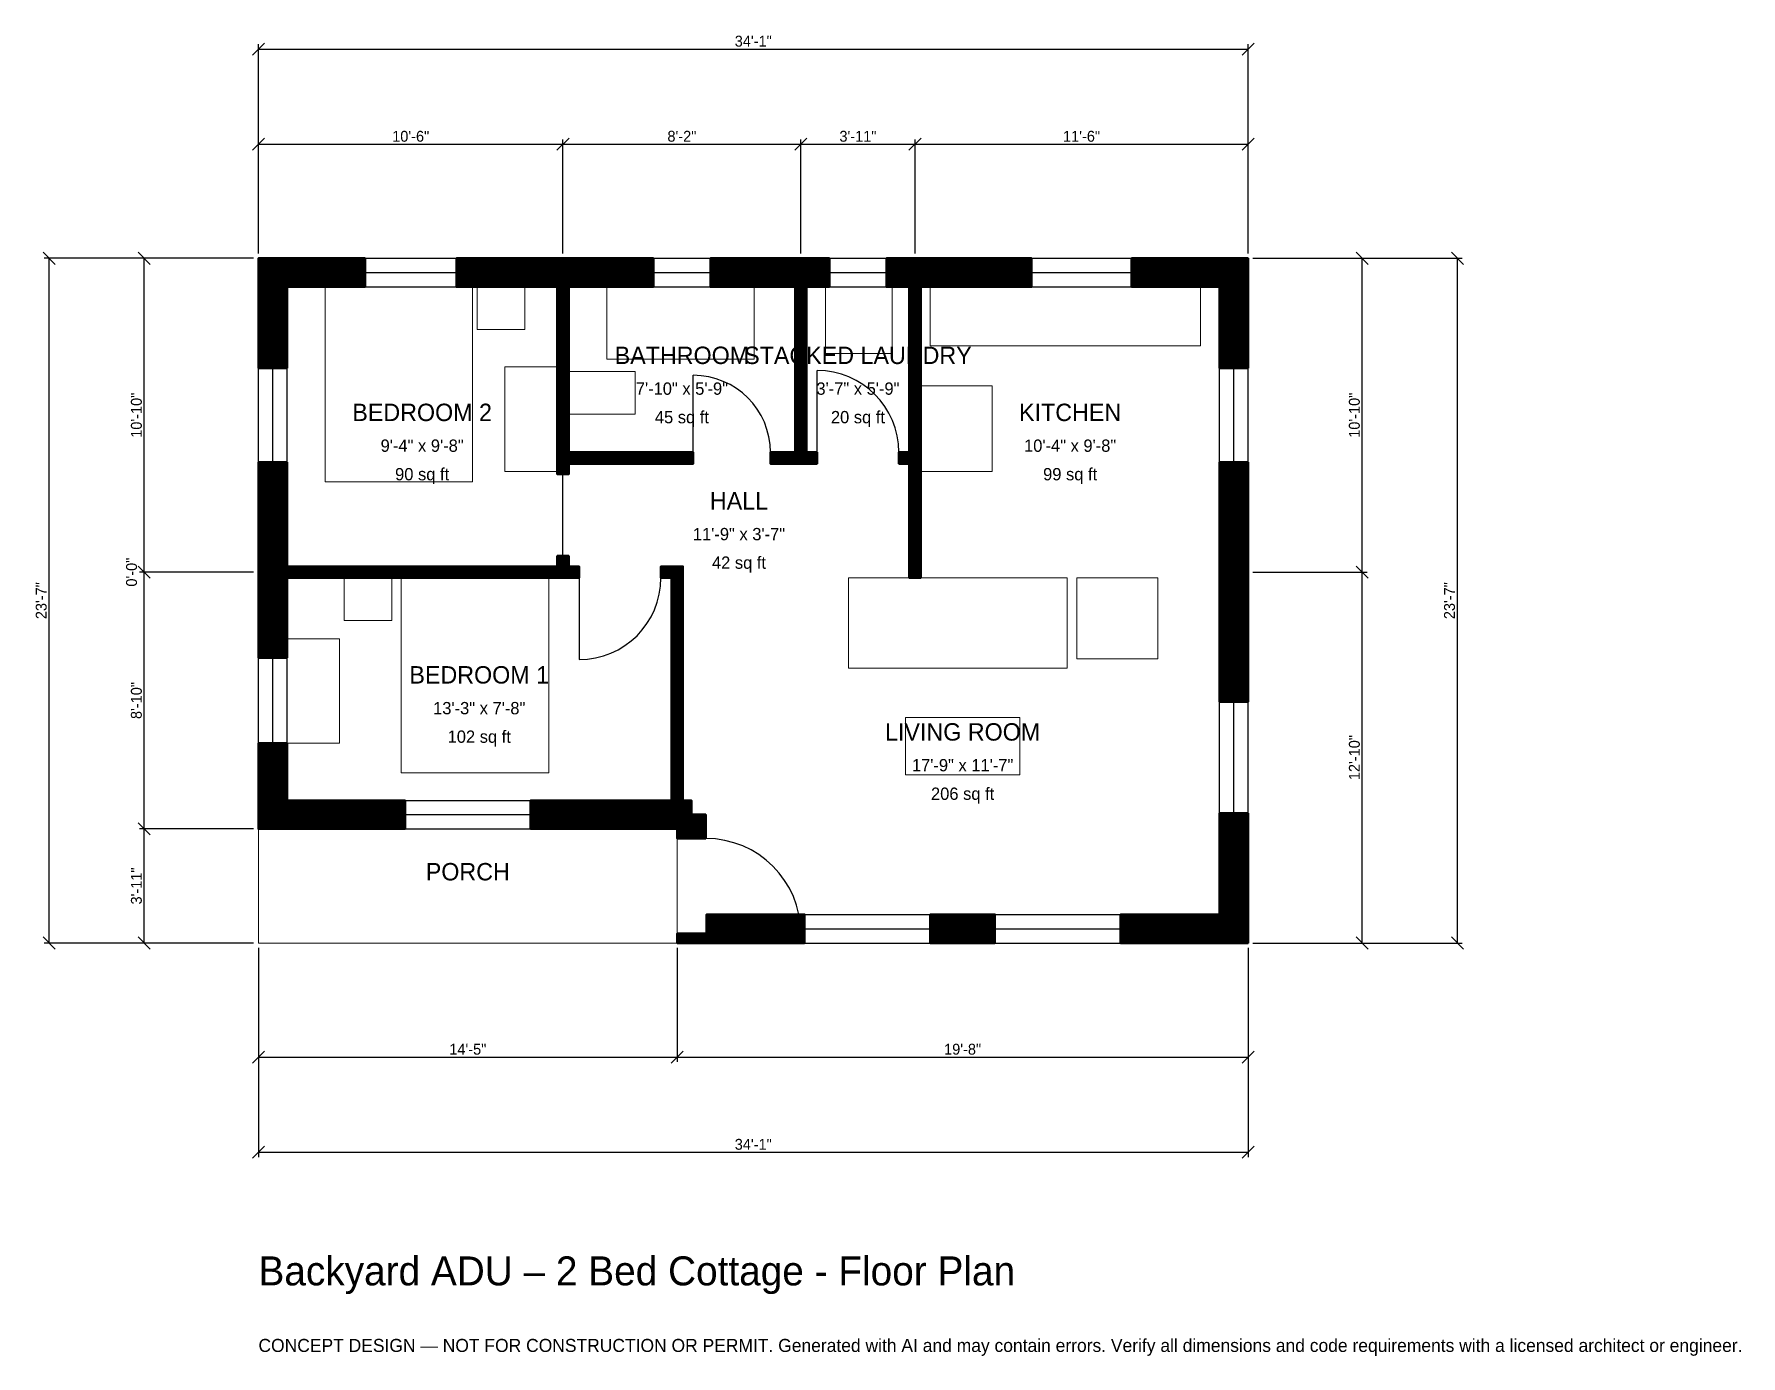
# Model space of a CAD drawing. Header units: inches. Extents: x -93 to 613, y -171 to 376.
import ezdxf
from ezdxf.enums import TextEntityAlignment as Align

# ---------------------------------------------------------------- set-up
doc = ezdxf.new("R2010")
doc.units = ezdxf.units.IN
doc.header["$MEASUREMENT"] = 0
doc.linetypes.add('DASHED', pattern=[0.6, 0.5, -0.1])
for name, color, linetype, lineweight in [('A-ANNO-DIMS', 1, 'Continuous', 13), ('A-ANNO-TEXT', 7, 'Continuous', 18), ('A-AREA-IDEN', 7, 'Continuous', 18), ('A-DOOR', 2, 'Continuous', 25), ('A-FLOR-FIXT', 9, 'Continuous', 13), ('A-FURN', 9, 'Continuous', 13), ('A-GLAZ', 4, 'Continuous', 25), ('A-SITE-PAVE', 8, 'Continuous', 13), ('A-WALL', 7, 'Continuous', 50), ('A-WALL-PATT', 8, 'Continuous', 13)]:
    doc.layers.add(name, color=color, linetype=linetype, lineweight=lineweight)
doc.dimstyles.new('PLAN', dxfattribs={"dimtxt": 4.5, "dimasz": 3, "dimexe": 2, "dimexo": 2, "dimgap": 1, "dimtad": 1, "dimdec": 0, "dimlunit": 4, "dimtsz": 2.5, "dimcen": 2.5, "dimclrd": 1, "dimclre": 1, "dimazin": 3, "dimtfac": 1, "dimtmove": 0, "dimatfit": 3})

msp = doc.modelspace()

# ---------------------------------------------------------------- hatches: boundary and pattern name
at = {"layer": 'A-WALL-PATT'}
h = msp.add_hatch(dxfattribs=at)
h.set_pattern_fill('ANSI31', color=8, scale=0.8)
h.paths.add_polyline_path([(112.5984, 47.2441), (112.5984, 59.0551), (170.8661, 59.0551), (170.8661, 151.1811), (166.5354, 151.1811), (166.5354, 155.9055), (175.5906, 155.9055), (175.5906, 155.9055), (175.5906, 151.1811), (175.5906, 59.0551), (179.1339, 59.0551), (179.1339, 53.1496), (185.0394, 53.1496), (185.0394, 43.3071), (173.2283, 43.3071), (173.2283, 44.8819), (173.2283, 44.8819), (173.2283, 47.2441), (170.8661, 47.2441), (170.8661, 47.2441), (112.5984, 47.2441)])
h.paths.add_polyline_path([(11.811, 47.2441), (11.811, 47.2441), (0, 47.2441), (0, 47.2441), (0, 47.2441), (0, 59.0551), (0, 59.0551), (0, 82.6772), (11.811, 82.6772), (11.811, 59.0551), (60.6299, 59.0551), (60.6299, 47.2441), (11.811, 47.2441)])
h.paths.add_polyline_path([(0, 147.6378), (0, 151.1811), (0, 151.1811), (0, 155.9055), (0, 155.9055), (0, 159.4488), (0, 199.0157), (11.811, 199.0157), (11.811, 159.4488), (11.811, 155.9055), (123.622, 155.9055), (123.622, 160.2362), (128.3465, 160.2362), (128.3465, 155.9055), (132.6772, 155.9055), (132.6772, 151.1811), (128.3465, 151.1811), (128.3465, 151.1811), (123.622, 151.1811), (123.622, 151.1811), (11.811, 151.1811), (11.811, 147.6378), (11.811, 118.1102), (0, 118.1102), (0, 147.6378)])
h.paths.add_polyline_path([(0, 271.6535), (0, 271.6535), (0, 283.4646), (0, 283.4646), (0, 283.4646), (11.811, 283.4646), (11.811, 283.4646), (44.0945, 283.4646), (44.0945, 271.6535), (11.811, 271.6535), (11.811, 237.9921), (0, 237.9921), (0, 271.6535)])
h.paths.add_polyline_path([(120.0787, 283.4646), (123.622, 283.4646), (123.622, 283.4646), (128.3465, 283.4646), (128.3465, 283.4646), (131.8898, 283.4646), (163.3858, 283.4646), (163.3858, 271.6535), (131.8898, 271.6535), (128.3465, 271.6535), (128.3465, 203.1496), (179.9213, 203.1496), (179.9213, 198.4252), (128.3465, 198.4252), (128.3465, 194.0945), (123.622, 194.0945), (123.622, 198.4252), (123.622, 203.1496), (123.622, 271.6535), (120.0787, 271.6535), (81.8898, 271.6535), (81.8898, 283.4646), (120.0787, 283.4646)])
h.paths.add_polyline_path([(218.5039, 283.4646), (222.0472, 283.4646), (222.0472, 283.4646), (226.7717, 283.4646), (226.7717, 283.4646), (230.315, 283.4646), (236.2205, 283.4646), (236.2205, 271.6535), (230.315, 271.6535), (226.7717, 271.6535), (226.7717, 203.1496), (231.1024, 203.1496), (231.1024, 198.4252), (226.7717, 198.4252), (222.0472, 198.4252), (211.811, 198.4252), (211.811, 203.1496), (222.0472, 203.1496), (222.0472, 271.6535), (218.5039, 271.6535), (187.0079, 271.6535), (187.0079, 283.4646), (218.5039, 283.4646)])
h.paths.add_polyline_path([(265.748, 283.4646), (269.2913, 283.4646), (269.2913, 283.4646), (274.0157, 283.4646), (274.0157, 283.4646), (277.5591, 283.4646), (319.8819, 283.4646), (319.8819, 271.6535), (277.5591, 271.6535), (274.0157, 271.6535), (274.0157, 203.1496), (274.0157, 198.4252), (274.0157, 151.1811), (269.2913, 151.1811), (269.2913, 198.4252), (264.9606, 198.4252), (264.9606, 203.1496), (269.2913, 203.1496), (269.2913, 271.6535), (265.748, 271.6535), (259.8425, 271.6535), (259.8425, 283.4646), (265.748, 283.4646)])
h.paths.add_polyline_path([(397.6378, 283.4646), (397.6378, 283.4646), (409.4488, 283.4646), (409.4488, 283.4646), (409.4489, 283.4646), (409.4489, 271.6535), (409.4488, 271.6535), (409.4488, 237.9921), (397.6378, 237.9921), (397.6378, 271.6535), (361.2205, 271.6535), (361.2205, 283.4646), (397.6378, 283.4646)])
h.paths.add_polyline_path([(409.4488, 159.4488), (409.4488, 147.6378), (409.4488, 99.8031), (397.6378, 99.8031), (397.6378, 147.6378), (397.6378, 159.4488), (397.6378, 199.0157), (409.4488, 199.0157), (409.4488, 159.4488)])
h.paths.add_polyline_path([(409.4488, 11.811), (409.4489, 11.811), (409.4489, 0), (409.4488, 0), (409.4488, 0), (397.6378, 0), (397.6378, 0), (356.6929, 0), (356.6929, 11.811), (397.6378, 11.811), (397.6378, 53.7402), (409.4488, 53.7402), (409.4488, 11.811)])
h.paths.add_polyline_path([(277.9528, 0), (277.9528, 11.811), (304.7244, 11.811), (304.7244, 0), (277.9528, 0)])
h.paths.add_polyline_path([(185.0394, 0), (185.0394, 0), (173.2283, 0), (173.2283, 0), (173.2283, 0), (173.2283, 3.937), (185.4331, 3.937), (185.4331, 11.811), (225.9843, 11.811), (225.9843, 0), (185.0394, 0)])

# ---------------------------------------------------------------- linework, layer by layer
at = {"layer": 'A-DOOR'}
for p, q in [((179.9213, 203.1496), (179.9213, 235.0394)), ((231.1024, 203.1496), (231.1024, 237.0079)), ((125.9843, 160.2362), (125.9843, 194.0945)), ((132.6772, 151.1811), (132.6772, 117.3228)), ((185.0394, 3.937), (224.4094, 3.937))]:
    msp.add_line(p, q, dxfattribs=at)
for centre, radius, start, end in [((179.9213, 203.1496), 31.8898, 0, 90), ((231.1024, 203.1496), 33.8583, 0, 90), ((132.6772, 151.1811), 33.8583, 270, 360), ((185.0394, 3.937), 39.3701, 0, 90)]:
    msp.add_arc(centre, radius, start, end, dxfattribs=at)
at = {"layer": 'A-FLOR-FIXT'}
for points in [[(144.0945, 241.7323), (205.1181, 241.7323), (205.1181, 271.6535), (144.0945, 271.6535)], [(277.9528, 247.2441), (389.7638, 247.2441), (389.7638, 271.6535), (277.9528, 271.6535)], [(128.3465, 218.8976), (155.9055, 218.8976), (155.9055, 236.6142), (128.3465, 236.6142)]]:
    msp.add_lwpolyline(points, close=True, dxfattribs=at)
at = {"layer": 'A-FURN'}
for points in [[(27.5591, 190.9449), (88.5827, 190.9449), (88.5827, 271.6535), (27.5591, 271.6535)], [(90.5512, 253.937), (110.2362, 253.937), (110.2362, 271.6535), (90.5512, 271.6535)], [(234.6457, 244.0945), (262.2047, 244.0945), (262.2047, 271.6535), (234.6457, 271.6535)], [(101.9685, 195.2756), (123.622, 195.2756), (123.622, 238.5827), (101.9685, 238.5827)], [(274.0157, 195.2756), (303.5433, 195.2756), (303.5433, 230.7087), (274.0157, 230.7087)], [(35.4331, 133.4646), (55.1181, 133.4646), (55.1181, 151.1811), (35.4331, 151.1811)], [(59.0551, 70.4724), (120.0787, 70.4724), (120.0787, 151.1811), (59.0551, 151.1811)], [(244.0945, 113.7795), (334.6457, 113.7795), (334.6457, 151.1811), (244.0945, 151.1811)], [(338.5827, 117.7165), (372.0472, 117.7165), (372.0472, 151.1811), (338.5827, 151.1811)], [(11.811, 82.6772), (33.4646, 82.6772), (33.4646, 125.9843), (11.811, 125.9843)], [(267.7165, 69.685), (314.9606, 69.685), (314.9606, 93.3071), (267.7165, 93.3071)]]:
    msp.add_lwpolyline(points, close=True, dxfattribs=at)
at = {"layer": 'A-GLAZ'}
for p, q in [((44.0945, 283.4646), (81.8898, 283.4646)), ((163.3858, 283.4646), (187.0079, 283.4646)), ((236.2205, 283.4646), (259.8425, 283.4646)), ((319.8819, 283.4646), (361.2205, 283.4646)), ((44.0945, 277.5591), (81.8898, 277.5591)), ((163.3858, 277.5591), (187.0079, 277.5591)), ((236.2205, 277.5591), (259.8425, 277.5591)), ((319.8819, 277.5591), (361.2205, 277.5591)), ((44.0945, 271.6535), (81.8898, 271.6535)), ((163.3858, 271.6535), (187.0079, 271.6535)), ((236.2205, 271.6535), (259.8425, 271.6535)), ((319.8819, 271.6535), (361.2205, 271.6535)), ((0, 199.0157), (0, 237.9921)), ((5.9055, 199.0157), (5.9055, 237.9921)), ((11.811, 199.0157), (11.811, 237.9921)), ((397.6378, 199.0157), (397.6378, 237.9921)), ((403.5433, 199.0157), (403.5433, 237.9921)), ((409.4488, 199.0157), (409.4488, 237.9921)), ((0, 82.6772), (0, 118.1102)), ((5.9055, 82.6772), (5.9055, 118.1102)), ((11.811, 82.6772), (11.811, 118.1102)), ((397.6378, 53.7402), (397.6378, 99.8031)), ((403.5433, 53.7402), (403.5433, 99.8031)), ((409.4488, 53.7402), (409.4488, 99.8031)), ((60.6299, 59.0551), (112.5984, 59.0551)), ((60.6299, 53.1496), (112.5984, 53.1496)), ((60.6299, 47.2441), (112.5984, 47.2441)), ((225.9843, 11.811), (277.9528, 11.811)), ((304.7244, 11.811), (356.6929, 11.811)), ((225.9843, 5.9055), (277.9528, 5.9055)), ((225.9843, 0), (277.9528, 0)), ((304.7244, 5.9055), (356.6929, 5.9055)), ((304.7244, 0), (356.6929, 0))]:
    msp.add_line(p, q, dxfattribs=at)
at = {"layer": 'A-SITE-PAVE', "linetype": 'DASHED'}
msp.add_lwpolyline([(0, 0), (173.2283, 0), (173.2283, 47.2441), (0, 47.2441)], close=True, dxfattribs=at)
at = {"layer": 'A-WALL'}
for points in [[(0, 271.6535), (0, 271.6535), (0, 283.4646), (0, 283.4646), (0, 283.4646), (11.811, 283.4646), (11.811, 283.4646), (44.0945, 283.4646), (44.0945, 271.6535), (11.811, 271.6535), (11.811, 237.9921), (0, 237.9921), (0, 271.6535)], [(120.0787, 283.4646), (123.622, 283.4646), (123.622, 283.4646), (128.3465, 283.4646), (128.3465, 283.4646), (131.8898, 283.4646), (163.3858, 283.4646), (163.3858, 271.6535), (131.8898, 271.6535), (128.3465, 271.6535), (128.3465, 203.1496), (179.9213, 203.1496), (179.9213, 198.4252), (128.3465, 198.4252), (128.3465, 194.0945), (123.622, 194.0945), (123.622, 198.4252), (123.622, 203.1496), (123.622, 271.6535), (120.0787, 271.6535), (81.8898, 271.6535), (81.8898, 283.4646), (120.0787, 283.4646)], [(218.5039, 283.4646), (222.0472, 283.4646), (222.0472, 283.4646), (226.7717, 283.4646), (226.7717, 283.4646), (230.315, 283.4646), (236.2205, 283.4646), (236.2205, 271.6535), (230.315, 271.6535), (226.7717, 271.6535), (226.7717, 203.1496), (231.1024, 203.1496), (231.1024, 198.4252), (226.7717, 198.4252), (222.0472, 198.4252), (211.811, 198.4252), (211.811, 203.1496), (222.0472, 203.1496), (222.0472, 271.6535), (218.5039, 271.6535), (187.0079, 271.6535), (187.0079, 283.4646), (218.5039, 283.4646)], [(265.748, 283.4646), (269.2913, 283.4646), (269.2913, 283.4646), (274.0157, 283.4646), (274.0157, 283.4646), (277.5591, 283.4646), (319.8819, 283.4646), (319.8819, 271.6535), (277.5591, 271.6535), (274.0157, 271.6535), (274.0157, 203.1496), (274.0157, 198.4252), (274.0157, 151.1811), (269.2913, 151.1811), (269.2913, 198.4252), (264.9606, 198.4252), (264.9606, 203.1496), (269.2913, 203.1496), (269.2913, 271.6535), (265.748, 271.6535), (259.8425, 271.6535), (259.8425, 283.4646), (265.748, 283.4646)], [(397.6378, 283.4646), (397.6378, 283.4646), (409.4488, 283.4646), (409.4488, 283.4646), (409.4489, 283.4646), (409.4489, 271.6535), (409.4488, 271.6535), (409.4488, 237.9921), (397.6378, 237.9921), (397.6378, 271.6535), (361.2205, 271.6535), (361.2205, 283.4646), (397.6378, 283.4646)], [(0, 147.6378), (0, 151.1811), (0, 151.1811), (0, 155.9055), (0, 155.9055), (0, 159.4488), (0, 199.0157), (11.811, 199.0157), (11.811, 159.4488), (11.811, 155.9055), (123.622, 155.9055), (123.622, 160.2362), (128.3465, 160.2362), (128.3465, 155.9055), (132.6772, 155.9055), (132.6772, 151.1811), (128.3465, 151.1811), (128.3465, 151.1811), (123.622, 151.1811), (123.622, 151.1811), (11.811, 151.1811), (11.811, 147.6378), (11.811, 118.1102), (0, 118.1102), (0, 147.6378)], [(409.4488, 159.4488), (409.4488, 147.6378), (409.4488, 99.8031), (397.6378, 99.8031), (397.6378, 147.6378), (397.6378, 159.4488), (397.6378, 199.0157), (409.4488, 199.0157), (409.4488, 159.4488)], [(112.5984, 47.2441), (112.5984, 59.0551), (170.8661, 59.0551), (170.8661, 151.1811), (166.5354, 151.1811), (166.5354, 155.9055), (175.5906, 155.9055), (175.5906, 155.9055), (175.5906, 151.1811), (175.5906, 59.0551), (179.1339, 59.0551), (179.1339, 53.1496), (185.0394, 53.1496), (185.0394, 43.3071), (173.2283, 43.3071), (173.2283, 44.8819), (173.2283, 44.8819), (173.2283, 47.2441), (170.8661, 47.2441), (170.8661, 47.2441), (112.5984, 47.2441)], [(11.811, 47.2441), (11.811, 47.2441), (0, 47.2441), (0, 47.2441), (0, 47.2441), (0, 59.0551), (0, 59.0551), (0, 82.6772), (11.811, 82.6772), (11.811, 59.0551), (60.6299, 59.0551), (60.6299, 47.2441), (11.811, 47.2441)], [(409.4488, 11.811), (409.4489, 11.811), (409.4489, 0), (409.4488, 0), (409.4488, 0), (397.6378, 0), (397.6378, 0), (356.6929, 0), (356.6929, 11.811), (397.6378, 11.811), (397.6378, 53.7402), (409.4488, 53.7402), (409.4488, 11.811)], [(185.0394, 0), (185.0394, 0), (173.2283, 0), (173.2283, 0), (173.2283, 0), (173.2283, 3.937), (185.4331, 3.937), (185.4331, 11.811), (225.9843, 11.811), (225.9843, 0), (185.0394, 0)], [(277.9528, 0), (277.9528, 11.811), (304.7244, 11.811), (304.7244, 0), (277.9528, 0)]]:
    msp.add_lwpolyline(points, close=True, dxfattribs=at)

# ---------------------------------------------------------------- texts
at = {"layer": 'A-ANNO-TEXT'}
for s, height, p in [('Backyard ADU – 2 Bed Cottage - Floor Plan', 12, (0, -141.7323)), ('CONCEPT DESIGN — NOT FOR CONSTRUCTION OR PERMIT. Generated with AI and may contain errors. Verify all dimensions and code requirements with a licensed architect or engineer.', 5.4, (0, -169.2913))]:
    msp.add_text(s, height=height, dxfattribs=at).set_placement(p)
at = {"layer": 'A-AREA-IDEN'}
for s, height, p in [('BATHROOM', 7.2, (175.1969, 243.3071)), ('STACKED LAUNDRY', 7.2, (248.0315, 243.3071)), ('7\'-10" x 5\'-9"', 5.1, (175.1969, 229.5276)), ('3\'-7" x 5\'-9"', 5.1, (248.0315, 229.5276)), ('BEDROOM 2', 7.2, (67.7165, 219.685)), ('45 sq ft', 5.1, (175.1969, 217.7165)), ('20 sq ft', 5.1, (248.0315, 217.7165)), ('KITCHEN', 7.2, (335.8268, 219.685)), ('9\'-4" x 9\'-8"', 5.1, (67.7165, 205.9055)), ('10\'-4" x 9\'-8"', 5.1, (335.8268, 205.9055)), ('90 sq ft', 5.1, (67.7165, 194.0945)), ('99 sq ft', 5.1, (335.8268, 194.0945)), ('HALL', 7.2, (198.8189, 183.0709)), ('11\'-9" x 3\'-7"', 5.1, (198.8189, 169.2913)), ('42 sq ft', 5.1, (198.8189, 157.4803)), ('BEDROOM 1', 7.2, (91.3386, 111.0236)), ('13\'-3" x 7\'-8"', 5.1, (91.3386, 97.2441)), ('102 sq ft', 5.1, (91.3386, 85.4331)), ('LIVING ROOM', 7.2, (291.3386, 87.4016)), ('17\'-9" x 11\'-7"', 5.1, (291.3386, 73.622)), ('206 sq ft', 5.1, (291.3386, 61.811)), ('PORCH', 7.2, (86.6142, 29.5276))]:
    msp.add_text(s, height=height, dxfattribs=at).set_placement(p, align=Align.MIDDLE_CENTER)

# ---------------------------------------------------------------- dimensions: what is measured, and where the dimension line sits
at = {"layer": 'A-ANNO-DIMS'}
for base, p1, p2, text in [((0, 370.0787), (0, 283.4646), (409.4488, 283.4646), '34\'-1"'), ((0, 330.7087), (0, 283.4646), (125.9843, 283.4646), '10\'-6"'), ((125.9843, 330.7087), (125.9843, 283.4646), (224.4094, 283.4646), '8\'-2"'), ((224.4094, 330.7087), (224.4094, 283.4646), (271.6535, 283.4646), '3\'-11"'), ((271.6535, 330.7087), (271.6535, 283.4646), (409.4488, 283.4646), '11\'-6"'), ((0, -47.2441), (0, 0), (173.2283, 0), '14\'-5"'), ((0, -86.6142), (0, 0), (409.4488, 0), '34\'-1"'), ((173.2283, -47.2441), (173.2283, 0), (409.4488, 0), '19\'-8"')]:
    msp.add_linear_dim(base=base, p1=p1, p2=p2, text=text, dimstyle='PLAN', dxfattribs=at).render()
for base, p1, p2, text in [((-86.6142, 0), (0, 0), (0, 283.4646), '23\'-7"'), ((-47.2441, 153.5433), (0, 153.5433), (0, 283.4646), '10\'-10"'), ((456.6929, 153.5433), (409.4488, 153.5433), (409.4488, 283.4646), '10\'-10"'), ((496.063, 0), (409.4488, 0), (409.4488, 283.4646), '23\'-7"'), ((-47.2441, 153.5433), (0, 153.5433), (0, 153.5433), '0\'-0"'), ((-47.2441, 47.2441), (0, 47.2441), (0, 153.5433), '8\'-10"'), ((456.6929, 0), (409.4488, 0), (409.4488, 153.5433), '12\'-10"'), ((-47.2441, 0), (0, 0), (0, 47.2441), '3\'-11"')]:
    msp.add_linear_dim(base=base, p1=p1, p2=p2, angle=90, text=text, dimstyle='PLAN', dxfattribs=at).render()

doc.saveas('drawing.dxf')
